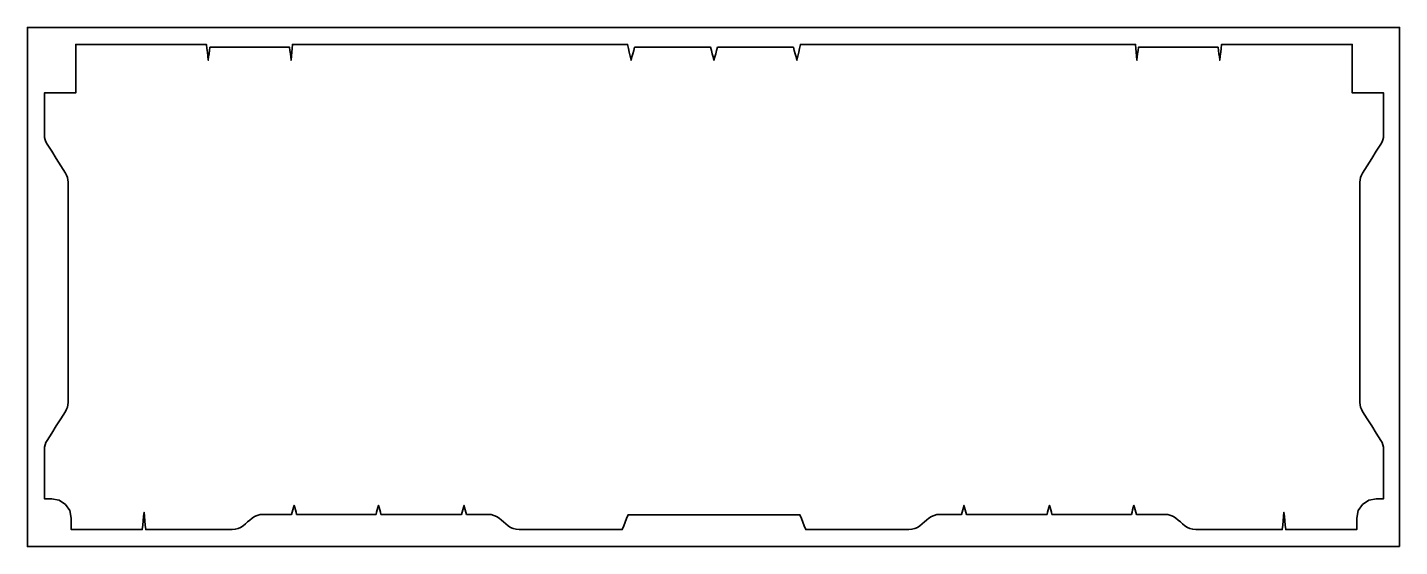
# Model space of a CAD drawing. Header units: millimetres. Extents: x -298 to 508, y -149 to 156.
import ezdxf

# ---------------------------------------------------------------- set-up
doc = ezdxf.new("R2010")
doc.units = ezdxf.units.MM
doc.header["$MEASUREMENT"] = 0
doc.layers.get('0').update_dxf_attribs({"lineweight": 0})
doc.layers.add('Safety', color=7, linetype='Continuous', lineweight=0)

msp = doc.modelspace()

# ---------------------------------------------------------------- linework, layer by layer
at = {"color": 250, "lineweight": 35, "true_color": 0x221f1f}
msp.add_lwpolyline([(388.18, -139.21), (400.88, -139.21), (413.59, -139.21), (426.29, -139.21), (438.99, -139.21), (439.24, -136.66), (439.49, -134.12), (439.74, -131.57), (439.99, -129.02), (440.25, -131.57), (440.5, -134.12), (440.75, -136.66), (441, -139.21), (451.43, -139.21), (461.86, -139.21), (472.29, -139.21), (482.72, -139.21), (482.72, -137.55), (482.72, -135.89), (482.72, -134.22), (482.72, -132.56), (483.63, -128.09), (486.09, -124.44), (489.74, -121.98), (494.21, -121.07), (495.27, -121.07), (496.32, -121.07), (497.37, -121.07), (498.42, -121.07), (498.42, -119.7), (498.42, -118.32), (498.42, -116.95), (498.42, -115.57), (498.42, -112.5), (498.42, -109.43), (498.42, -106.36), (498.42, -103.3), (498.42, -100.52), (498.42, -97.74), (498.42, -94.96), (498.42, -92.18), (498.33, -90.77), (498.03, -89.4), (497.55, -88.08), (496.88, -86.84), (494.19, -82.58), (491.5, -78.33), (488.82, -74.07), (486.13, -69.81), (485.46, -68.57), (484.98, -67.25), (484.68, -65.88), (484.59, -64.47), (484.59, -32.13), (484.59, 0.21), (484.59, 32.55), (484.59, 64.89), (484.68, 66.3), (484.98, 67.67), (485.46, 68.99), (486.13, 70.23), (488.82, 74.49), (491.5, 78.75), (494.19, 83), (496.88, 87.26), (497.55, 88.5), (498.03, 89.82), (498.33, 91.19), (498.42, 92.6), (498.42, 98.78), (498.42, 104.97), (498.42, 111.16), (498.42, 117.35), (493.83, 117.35), (489.23, 117.35), (484.63, 117.35), (480.03, 117.35), (480.03, 124.46), (480.03, 131.57), (480.03, 138.68), (480.03, 145.8), (460.86, 145.8), (441.68, 145.8), (422.51, 145.8), (403.33, 145.8), (403.08, 143.48), (402.83, 141.17), (402.58, 138.85), (402.32, 136.54), (402.07, 138.45), (401.82, 140.35), (401.57, 142.26), (401.31, 144.17), (389.62, 144.17), (377.92, 144.17), (366.22, 144.17), (354.52, 144.17), (354.31, 142.26), (354.1, 140.35), (353.89, 138.45), (353.68, 136.54), (353.47, 138.85), (353.26, 141.17), (353.06, 143.48), (352.85, 145.8), (303.68, 145.8), (254.5, 145.8), (205.33, 145.8), (156.16, 145.8), (155.65, 143.48), (155.14, 141.17), (154.62, 138.85), (154.11, 136.54), (153.6, 138.45), (153.08, 140.35), (152.57, 142.26), (152.06, 144.17), (140.91, 144.17), (129.77, 144.17), (118.62, 144.17), (107.48, 144.17), (106.96, 142.26), (106.45, 140.35), (105.94, 138.45), (105.42, 136.54), (104.91, 138.45), (104.4, 140.35), (103.89, 142.26), (103.37, 144.17), (92.23, 144.17), (81.08, 144.17), (69.94, 144.17), (58.79, 144.17), (58.28, 142.26), (57.76, 140.35), (57.25, 138.45), (56.74, 136.54), (56.23, 138.85), (55.71, 141.17), (55.2, 143.48), (54.69, 145.8), (5.52, 145.8), (-43.66, 145.8), (-92.83, 145.8), (-142, 145.8), (-142.21, 143.48), (-142.42, 141.17), (-142.62, 138.85), (-142.83, 136.54), (-143.04, 138.45), (-143.25, 140.35), (-143.46, 142.26), (-143.67, 144.17), (-155.37, 144.17), (-167.07, 144.17), (-178.77, 144.17), (-190.47, 144.17), (-190.72, 142.26), (-190.97, 140.35), (-191.22, 138.45), (-191.47, 136.54), (-191.73, 138.85), (-191.98, 141.17), (-192.23, 143.48), (-192.48, 145.8), (-211.66, 145.8), (-230.83, 145.8), (-250.01, 145.8), (-269.18, 145.8), (-269.18, 138.68), (-269.18, 131.57), (-269.18, 124.46), (-269.18, 117.35), (-273.78, 117.35), (-278.38, 117.35), (-282.98, 117.35), (-287.58, 117.35), (-287.58, 111.16), (-287.58, 104.97), (-287.58, 98.78), (-287.58, 92.6), (-287.48, 91.19), (-287.18, 89.82), (-286.7, 88.5), (-286.03, 87.26), (-283.34, 83), (-280.66, 78.75), (-277.97, 74.49), (-275.28, 70.23), (-274.61, 68.99), (-274.13, 67.67), (-273.84, 66.3), (-273.74, 64.89), (-273.74, 32.55), (-273.74, 0.21), (-273.74, -32.13), (-273.74, -64.47), (-273.84, -65.88), (-274.13, -67.25), (-274.61, -68.57), (-275.28, -69.81), (-277.97, -74.07), (-280.66, -78.33), (-283.34, -82.58), (-286.03, -86.84), (-286.7, -88.08), (-287.18, -89.4), (-287.48, -90.77), (-287.58, -92.18), (-287.58, -94.96), (-287.58, -97.74), (-287.58, -100.52), (-287.58, -103.3), (-287.58, -106.36), (-287.58, -109.43), (-287.58, -112.5), (-287.58, -115.57), (-287.58, -116.95), (-287.58, -118.32), (-287.58, -119.7), (-287.58, -121.07), (-286.52, -121.07), (-285.47, -121.07), (-284.42, -121.07), (-283.36, -121.07), (-278.89, -121.98), (-275.24, -124.44), (-272.78, -128.09), (-271.88, -132.56), (-271.88, -134.22), (-271.88, -135.89), (-271.88, -137.55), (-271.88, -139.21), (-261.44, -139.21), (-251.01, -139.21), (-240.58, -139.21), (-230.15, -139.21), (-229.9, -136.66), (-229.65, -134.12), (-229.4, -131.57), (-229.15, -129.02), (-228.9, -131.57), (-228.64, -134.12), (-228.39, -136.66), (-228.14, -139.21), (-215.44, -139.21), (-202.74, -139.21), (-190.04, -139.21), (-177.33, -139.21), (-175.62, -139.06), (-173.97, -138.63), (-172.42, -137.92), (-171, -136.95), (-169.66, -135.85), (-168.31, -134.75), (-166.97, -133.65), (-165.63, -132.55), (-164.21, -131.57), (-162.65, -130.86), (-161, -130.42), (-159.28, -130.28), (-155.08, -130.28), (-150.88, -130.28), (-146.68, -130.28), (-142.49, -130.28), (-142.12, -128.95), (-141.76, -127.63), (-141.39, -126.31), (-141.03, -124.99), (-140.66, -126.31), (-140.29, -127.63), (-139.93, -128.95), (-139.56, -130.28), (-127.92, -130.28), (-116.27, -130.28), (-104.62, -130.28), (-92.97, -130.28), (-92.61, -128.95), (-92.24, -127.63), (-91.88, -126.31), (-91.51, -124.99), (-91.15, -126.31), (-90.78, -127.63), (-90.42, -128.95), (-90.05, -130.28), (-78.23, -130.28), (-66.41, -130.28), (-54.59, -130.28), (-42.77, -130.28), (-42.4, -128.95), (-42.04, -127.63), (-41.67, -126.31), (-41.31, -124.99), (-40.94, -126.31), (-40.58, -127.63), (-40.21, -128.95), (-39.85, -130.28), (-36.66, -130.28), (-33.47, -130.28), (-30.28, -130.28), (-27.09, -130.28), (-25.37, -130.42), (-23.72, -130.86), (-22.16, -131.57), (-20.74, -132.55), (-19.4, -133.65), (-18.05, -134.75), (-16.71, -135.85), (-15.37, -136.95), (-13.95, -137.92), (-12.4, -138.63), (-10.75, -139.06), (-9.03, -139.21), (6.12, -139.21), (21.28, -139.21), (36.44, -139.21), (51.6, -139.21), (52.44, -137.03), (53.29, -134.85), (54.13, -132.67), (54.97, -130.48), (80.2, -130.48), (105.42, -130.48), (130.65, -130.48), (155.87, -130.48), (156.72, -132.67), (157.56, -134.85), (158.41, -137.03), (159.25, -139.21), (174.41, -139.21), (189.57, -139.21), (204.72, -139.21), (219.88, -139.21), (221.6, -139.06), (223.25, -138.63), (224.8, -137.92), (226.22, -136.95), (227.56, -135.85), (228.9, -134.75), (230.25, -133.65), (231.59, -132.55), (233.01, -131.57), (234.57, -130.86), (236.22, -130.42), (237.94, -130.28), (241.13, -130.28), (244.32, -130.28), (247.51, -130.28), (250.7, -130.28), (251.06, -128.95), (251.43, -127.63), (251.79, -126.31), (252.16, -124.99), (252.52, -126.31), (252.89, -127.63), (253.25, -128.95), (253.62, -130.28), (265.44, -130.28), (277.26, -130.28), (289.08, -130.28), (300.9, -130.28), (301.27, -128.95), (301.63, -127.63), (302, -126.31), (302.36, -124.99), (302.73, -126.31), (303.09, -127.63), (303.46, -128.95), (303.82, -130.28), (315.47, -130.28), (327.12, -130.28), (338.77, -130.28), (350.41, -130.28), (350.78, -128.95), (351.14, -127.63), (351.51, -126.31), (351.87, -124.99), (352.24, -126.31), (352.6, -127.63), (352.97, -128.95), (353.33, -130.28), (357.53, -130.28), (361.73, -130.28), (365.93, -130.28), (370.13, -130.28), (371.84, -130.42), (373.5, -130.86), (375.05, -131.57), (376.48, -132.55), (377.82, -133.65), (379.16, -134.75), (380.5, -135.85), (381.85, -136.95), (383.27, -137.92), (384.82, -138.63), (386.47, -139.06)], close=True, dxfattribs=at)
at = {"layer": 'Safety', "color": 250, "lineweight": 35, "true_color": 0x221f1f}
msp.add_lwpolyline([(507.83, -149.21), (-297.58, -149.21), (-297.58, 155.8), (507.83, 155.8)], close=True, dxfattribs=at)

doc.saveas('drawing.dxf')
